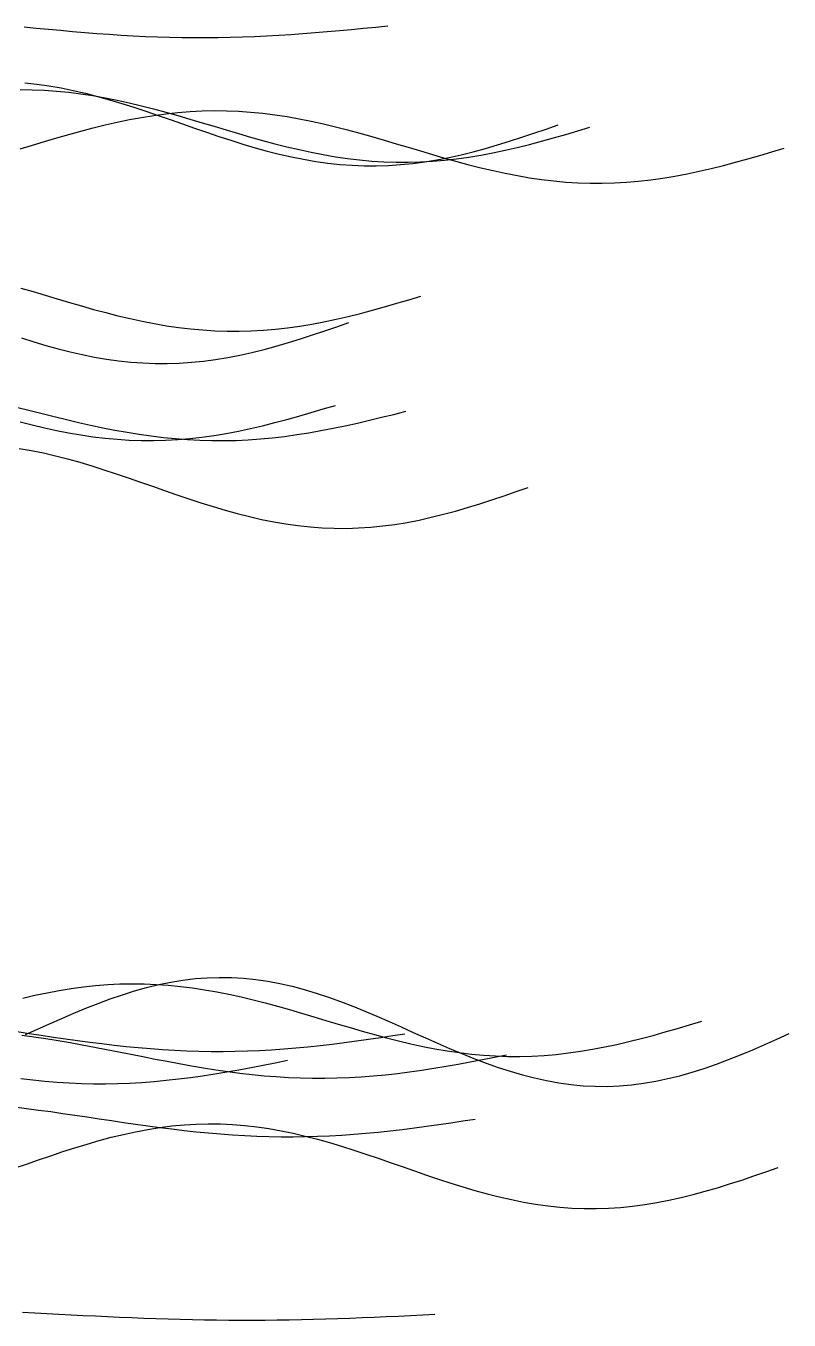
# Model space of a CAD drawing. Header units: metres. Extents: x -249 to 352, y -252 to 258.
# Drawn here: x 223.9 to 349.8, y -242.8 to -29.2 of the extents above; entities that cross this region are included whole.
import ezdxf

# ---------------------------------------------------------------- set-up
doc = ezdxf.new("R2010")
doc.units = ezdxf.units.M

msp = doc.modelspace()

# ---------------------------------------------------------------- linework, layer by layer
for p, q in [((223.64, -29.3, -433.01), (225.64, -29.5, -433.01)), ((225.64, -29.5, -433.01), (227.64, -29.69, -433.01)), ((227.64, -29.69, -433.01), (229.64, -29.88, -433.01)), ((229.64, -29.88, -433.01), (231.64, -30.06, -433.01)), ((275.64, -29.92, -433.01), (277.64, -29.74, -433.01)), ((277.64, -29.74, -433.01), (279.64, -29.55, -433.01)), ((279.64, -29.55, -433.01), (281.64, -29.35, -433.01)), ((281.64, -29.35, -433.01), (283.64, -29.15, -433.01)), ((231.64, -30.06, -433.01), (233.64, -30.23, -433.01)), ((233.64, -30.23, -433.01), (235.64, -30.39, -433.01)), ((235.64, -30.39, -433.01), (237.64, -30.53, -433.01)), ((237.64, -30.53, -433.01), (239.64, -30.66, -433.01)), ((239.64, -30.66, -433.01), (241.64, -30.78, -433.01)), ((241.64, -30.78, -433.01), (243.64, -30.88, -433.01)), ((243.64, -30.88, -433.01), (245.64, -30.96, -433.01)), ((245.64, -30.96, -433.01), (247.64, -31.02, -433.01)), ((247.64, -31.02, -433.01), (249.64, -31.06, -433.01)), ((249.64, -31.06, -433.01), (251.64, -31.08, -433.01)), ((251.64, -31.08, -433.01), (253.64, -31.08, -433.01)), ((253.64, -31.08, -433.01), (255.64, -31.07, -433.01)), ((255.64, -31.07, -433.01), (257.64, -31.03, -433.01)), ((257.64, -31.03, -433.01), (259.64, -30.97, -433.01)), ((259.64, -30.97, -433.01), (261.64, -30.9, -433.01)), ((261.64, -30.9, -433.01), (263.64, -30.8, -433.01)), ((263.64, -30.8, -433.01), (265.64, -30.69, -433.01)), ((265.64, -30.69, -433.01), (267.64, -30.56, -433.01)), ((267.64, -30.56, -433.01), (269.64, -30.42, -433.01)), ((269.64, -30.42, -433.01), (271.64, -30.27, -433.01)), ((271.64, -30.27, -433.01), (273.64, -30.1, -433.01)), ((273.64, -30.1, -433.01), (275.64, -29.92, -433.01)), ((222.99, -39.68, -433.01), (224.99, -39.7, -433.01)), ((223.74, -38.53, -433.01), (225.74, -38.76, -433.01)), ((224.99, -39.7, -433.01), (226.99, -39.77, -433.01)), ((225.74, -38.76, -433.01), (227.74, -39.05, -433.01)), ((226.99, -39.77, -433.01), (228.99, -39.91, -433.01)), ((227.74, -39.05, -433.01), (229.74, -39.4, -433.01)), ((228.99, -39.91, -433.01), (230.99, -40.1, -433.01)), ((229.74, -39.4, -433.01), (231.74, -39.81, -433.01)), ((230.99, -40.1, -433.01), (232.99, -40.35, -433.01)), ((231.74, -39.81, -433.01), (233.74, -40.28, -433.01)), ((232.99, -40.35, -433.01), (234.99, -40.66, -433.01)), ((233.74, -40.28, -433.01), (235.74, -40.8, -433.01)), ((234.99, -40.66, -433.01), (236.99, -41.01, -433.01)), ((235.74, -40.8, -433.01), (237.74, -41.36, -433.01)), ((236.99, -41.01, -433.01), (238.99, -41.41, -433.01)), ((237.74, -41.36, -433.01), (239.74, -41.96, -433.01)), ((238.99, -41.41, -433.01), (240.99, -41.85, -433.01)), ((239.74, -41.96, -433.01), (241.74, -42.59, -433.01)), ((240.99, -41.85, -433.01), (242.99, -42.33, -433.01)), ((241.74, -42.59, -433.01), (243.74, -43.25, -433.01)), ((242.99, -42.33, -433.01), (244.99, -42.85, -433.01)), ((239.01, -45.05, -433.01), (241.01, -44.63, -433.01)), ((241.01, -44.63, -433.01), (243.01, -44.26, -433.01)), ((243.01, -44.26, -433.01), (245.01, -43.94, -433.01)), ((243.74, -43.25, -433.01), (245.74, -43.93, -433.01)), ((244.99, -42.85, -433.01), (246.99, -43.39, -433.01)), ((245.01, -43.94, -433.01), (247.01, -43.66, -433.01)), ((245.74, -43.93, -433.01), (247.74, -44.62, -433.01)), ((246.99, -43.39, -433.01), (248.99, -43.96, -433.01)), ((247.01, -43.66, -433.01), (249.01, -43.45, -433.01)), ((247.74, -44.62, -433.01), (249.74, -45.32, -433.01)), ((248.99, -43.96, -433.01), (250.99, -44.54, -433.01)), ((249.01, -43.45, -433.01), (251.01, -43.29, -433.01)), ((250.99, -44.54, -433.01), (252.99, -45.13, -433.01)), ((251.01, -43.29, -433.01), (253.01, -43.19, -433.01)), ((253.01, -43.19, -433.01), (255.01, -43.14, -433.01)), ((255.01, -43.14, -433.01), (257.01, -43.16, -433.01)), ((257.01, -43.16, -433.01), (259.01, -43.24, -433.01)), ((259.01, -43.24, -433.01), (261.01, -43.38, -433.01)), ((261.01, -43.38, -433.01), (263.01, -43.57, -433.01)), ((263.01, -43.57, -433.01), (265.01, -43.82, -433.01)), ((265.01, -43.82, -433.01), (267.01, -44.12, -433.01)), ((267.01, -44.12, -433.01), (269.01, -44.48, -433.01)), ((269.01, -44.48, -433.01), (271.01, -44.88, -433.01)), ((231.01, -47.08, -433.01), (233.01, -46.53, -433.01)), ((233.01, -46.53, -433.01), (235.01, -46, -433.01)), ((235.01, -46, -433.01), (237.01, -45.51, -433.01)), ((237.01, -45.51, -433.01), (239.01, -45.05, -433.01)), ((249.74, -45.32, -433.01), (251.74, -46.02, -433.01)), ((251.74, -46.02, -433.01), (253.74, -46.71, -433.01)), ((252.99, -45.13, -433.01), (254.99, -45.73, -433.01)), ((253.74, -46.71, -433.01), (255.74, -47.39, -433.01)), ((254.99, -45.73, -433.01), (256.99, -46.33, -433.01)), ((256.99, -46.33, -433.01), (258.99, -46.92, -433.01)), ((258.99, -46.92, -433.01), (260.99, -47.5, -433.01)), ((271.01, -44.88, -433.01), (273.01, -45.32, -433.01)), ((273.01, -45.32, -433.01), (275.01, -45.8, -433.01)), ((275.01, -45.8, -433.01), (277.01, -46.31, -433.01)), ((277.01, -46.31, -433.01), (279.01, -46.86, -433.01)), ((279.01, -46.86, -433.01), (281.01, -47.42, -433.01)), ((305.74, -47.54, -433.01), (307.74, -46.87, -433.01)), ((307.74, -46.87, -433.01), (309.74, -46.18, -433.01)), ((309.74, -46.18, -433.01), (311.74, -45.49, -433.01)), ((312.99, -47.06, -433.01), (314.99, -46.47, -433.01)), ((314.99, -46.47, -433.01), (316.99, -45.87, -433.01)), ((223.01, -49.44, -433.01), (225.01, -48.84, -433.01)), ((225.01, -48.84, -433.01), (227.01, -48.24, -433.01)), ((227.01, -48.24, -433.01), (229.01, -47.66, -433.01)), ((229.01, -47.66, -433.01), (231.01, -47.08, -433.01)), ((255.74, -47.39, -433.01), (257.74, -48.04, -433.01)), ((257.74, -48.04, -433.01), (259.74, -48.67, -433.01)), ((259.74, -48.67, -433.01), (261.74, -49.26, -433.01)), ((260.99, -47.5, -433.01), (262.99, -48.06, -433.01)), ((262.99, -48.06, -433.01), (264.99, -48.6, -433.01)), ((264.99, -48.6, -433.01), (266.99, -49.11, -433.01)), ((266.99, -49.11, -433.01), (268.99, -49.58, -433.01)), ((281.01, -47.42, -433.01), (283.01, -48, -433.01)), ((283.01, -48, -433.01), (285.01, -48.6, -433.01)), ((285.01, -48.6, -433.01), (287.01, -49.2, -433.01)), ((299.74, -49.4, -433.01), (301.74, -48.81, -433.01)), ((301.74, -48.81, -433.01), (303.74, -48.19, -433.01)), ((303.74, -48.19, -433.01), (305.74, -47.54, -433.01)), ((304.99, -49.22, -433.01), (306.99, -48.72, -433.01)), ((306.99, -48.72, -433.01), (308.99, -48.19, -433.01)), ((308.99, -48.19, -433.01), (310.99, -47.64, -433.01)), ((310.99, -47.64, -433.01), (312.99, -47.06, -433.01)), ((261.74, -49.26, -433.01), (263.74, -49.81, -433.01)), ((263.74, -49.81, -433.01), (265.74, -50.32, -433.01)), ((265.74, -50.32, -433.01), (267.74, -50.78, -433.01)), ((267.74, -50.78, -433.01), (269.74, -51.18, -433.01)), ((268.99, -49.58, -433.01), (270.99, -50.02, -433.01)), ((269.74, -51.18, -433.01), (271.74, -51.52, -433.01)), ((270.99, -50.02, -433.01), (272.99, -50.41, -433.01)), ((272.99, -50.41, -433.01), (274.99, -50.75, -433.01)), ((274.99, -50.75, -433.01), (276.99, -51.05, -433.01)), ((276.99, -51.05, -433.01), (278.99, -51.29, -433.01)), ((287.01, -49.2, -433.01), (289.01, -49.79, -433.01)), ((289.01, -49.79, -433.01), (291.01, -50.39, -433.01)), ((289.74, -51.6, -433.01), (291.74, -51.27, -433.01)), ((291.01, -50.39, -433.01), (293.01, -50.97, -433.01)), ((291.74, -51.27, -433.01), (293.74, -50.88, -433.01)), ((292.99, -51.34, -433.01), (294.99, -51.11, -433.01)), ((293.01, -50.97, -433.01), (295.01, -51.53, -433.01)), ((293.74, -50.88, -433.01), (295.74, -50.44, -433.01)), ((294.99, -51.11, -433.01), (296.99, -50.83, -433.01)), ((295.74, -50.44, -433.01), (297.74, -49.94, -433.01)), ((296.99, -50.83, -433.01), (298.99, -50.5, -433.01)), ((297.74, -49.94, -433.01), (299.74, -49.4, -433.01)), ((298.99, -50.5, -433.01), (300.99, -50.12, -433.01)), ((300.99, -50.12, -433.01), (302.99, -49.69, -433.01)), ((302.99, -49.69, -433.01), (304.99, -49.22, -433.01)), ((341.01, -51.66, -433.01), (343.01, -51.1, -433.01)), ((343.01, -51.1, -433.01), (345.01, -50.53, -433.01)), ((345.01, -50.53, -433.01), (347.01, -49.94, -433.01)), ((347.01, -49.94, -433.01), (349.01, -49.34, -433.01)), ((271.74, -51.52, -433.01), (273.74, -51.8, -433.01)), ((273.74, -51.8, -433.01), (275.74, -52.02, -433.01)), ((275.74, -52.02, -433.01), (277.74, -52.17, -433.01)), ((277.74, -52.17, -433.01), (279.74, -52.24, -433.01)), ((278.99, -51.29, -433.01), (280.99, -51.47, -433.01)), ((279.74, -52.24, -433.01), (281.74, -52.25, -433.01)), ((280.99, -51.47, -433.01), (282.99, -51.6, -433.01)), ((281.74, -52.25, -433.01), (283.74, -52.19, -433.01)), ((282.99, -51.6, -433.01), (284.99, -51.67, -433.01)), ((283.74, -52.19, -433.01), (285.74, -52.06, -433.01)), ((284.99, -51.67, -433.01), (286.99, -51.67, -433.01)), ((285.74, -52.06, -433.01), (287.74, -51.86, -433.01)), ((286.99, -51.67, -433.01), (288.99, -51.62, -433.01)), ((287.74, -51.86, -433.01), (289.74, -51.6, -433.01)), ((288.99, -51.62, -433.01), (290.99, -51.51, -433.01)), ((290.99, -51.51, -433.01), (292.99, -51.34, -433.01)), ((295.01, -51.53, -433.01), (297.01, -52.07, -433.01)), ((297.01, -52.07, -433.01), (299.01, -52.57, -433.01)), ((299.01, -52.57, -433.01), (301.01, -53.05, -433.01)), ((301.01, -53.05, -433.01), (303.01, -53.48, -433.01)), ((333.01, -53.58, -433.01), (335.01, -53.16, -433.01)), ((335.01, -53.16, -433.01), (337.01, -52.69, -433.01)), ((337.01, -52.69, -433.01), (339.01, -52.19, -433.01)), ((339.01, -52.19, -433.01), (341.01, -51.66, -433.01)), ((303.01, -53.48, -433.01), (305.01, -53.88, -433.01)), ((305.01, -53.88, -433.01), (307.01, -54.22, -433.01)), ((307.01, -54.22, -433.01), (309.01, -54.51, -433.01)), ((309.01, -54.51, -433.01), (311.01, -54.75, -433.01)), ((311.01, -54.75, -433.01), (313.01, -54.94, -433.01)), ((313.01, -54.94, -433.01), (315.01, -55.06, -433.01)), ((315.01, -55.06, -433.01), (317.01, -55.13, -433.01)), ((317.01, -55.13, -433.01), (319.01, -55.14, -433.01)), ((319.01, -55.14, -433.01), (321.01, -55.09, -433.01)), ((321.01, -55.09, -433.01), (323.01, -54.97, -433.01)), ((323.01, -54.97, -433.01), (325.01, -54.8, -433.01)), ((325.01, -54.8, -433.01), (327.01, -54.58, -433.01)), ((327.01, -54.58, -433.01), (329.01, -54.29, -433.01)), ((329.01, -54.29, -433.01), (331.01, -53.96, -433.01)), ((331.01, -53.96, -433.01), (333.01, -53.58, -433.01)), ((223.11, -72.43, -433.01), (225.11, -73.02, -433.01)), ((225.11, -73.02, -433.01), (227.11, -73.62, -433.01)), ((227.11, -73.62, -433.01), (229.11, -74.22, -433.01)), ((229.11, -74.22, -433.01), (231.11, -74.81, -433.01)), ((285.11, -74.95, -433.01), (287.11, -74.36, -433.01)), ((287.11, -74.36, -433.01), (289.11, -73.76, -433.01)), ((231.11, -74.81, -433.01), (233.11, -75.39, -433.01)), ((233.11, -75.39, -433.01), (235.11, -75.95, -433.01)), ((235.11, -75.95, -433.01), (237.11, -76.49, -433.01)), ((237.11, -76.49, -433.01), (239.11, -77, -433.01)), ((277.11, -77.12, -433.01), (279.11, -76.62, -433.01)), ((279.11, -76.62, -433.01), (281.11, -76.08, -433.01)), ((281.11, -76.08, -433.01), (283.11, -75.53, -433.01)), ((283.11, -75.53, -433.01), (285.11, -74.95, -433.01)), ((239.11, -77, -433.01), (241.11, -77.47, -433.01)), ((241.11, -77.47, -433.01), (243.11, -77.91, -433.01)), ((243.11, -77.91, -433.01), (245.11, -78.3, -433.01)), ((245.11, -78.3, -433.01), (247.11, -78.65, -433.01)), ((247.11, -78.65, -433.01), (249.11, -78.94, -433.01)), ((249.11, -78.94, -433.01), (251.11, -79.18, -433.01)), ((265.11, -79.23, -433.01), (267.11, -79, -433.01)), ((267.11, -79, -433.01), (269.11, -78.72, -433.01)), ((269.11, -78.72, -433.01), (271.11, -78.39, -433.01)), ((271.11, -78.39, -433.01), (273.11, -78.01, -433.01)), ((273.11, -78.01, -433.01), (275.11, -77.58, -433.01)), ((273.23, -79.51, -433.01), (275.23, -78.82, -433.01)), ((275.11, -77.58, -433.01), (277.11, -77.12, -433.01)), ((275.23, -78.82, -433.01), (277.23, -78.12, -433.01)), ((223.23, -80.68, -433.01), (225.23, -81.3, -433.01)), ((251.11, -79.18, -433.01), (253.11, -79.36, -433.01)), ((253.11, -79.36, -433.01), (255.11, -79.49, -433.01)), ((255.11, -79.49, -433.01), (257.11, -79.56, -433.01)), ((257.11, -79.56, -433.01), (259.11, -79.56, -433.01)), ((259.11, -79.56, -433.01), (261.11, -79.51, -433.01)), ((261.11, -79.51, -433.01), (263.11, -79.4, -433.01)), ((263.11, -79.4, -433.01), (265.11, -79.23, -433.01)), ((267.23, -81.45, -433.01), (269.23, -80.83, -433.01)), ((269.23, -80.83, -433.01), (271.23, -80.18, -433.01)), ((271.23, -80.18, -433.01), (273.23, -79.51, -433.01)), ((225.23, -81.3, -433.01), (227.23, -81.9, -433.01)), ((227.23, -81.9, -433.01), (229.23, -82.45, -433.01)), ((229.23, -82.45, -433.01), (231.23, -82.96, -433.01)), ((231.23, -82.96, -433.01), (233.23, -83.41, -433.01)), ((259.23, -83.52, -433.01), (261.23, -83.07, -433.01)), ((261.23, -83.07, -433.01), (263.23, -82.58, -433.01)), ((263.23, -82.58, -433.01), (265.23, -82.03, -433.01)), ((265.23, -82.03, -433.01), (267.23, -81.45, -433.01)), ((233.23, -83.41, -433.01), (235.23, -83.82, -433.01)), ((235.23, -83.82, -433.01), (237.23, -84.16, -433.01)), ((237.23, -84.16, -433.01), (239.23, -84.44, -433.01)), ((239.23, -84.44, -433.01), (241.23, -84.65, -433.01)), ((241.23, -84.65, -433.01), (243.23, -84.8, -433.01)), ((243.23, -84.8, -433.01), (245.23, -84.88, -433.01)), ((245.23, -84.88, -433.01), (247.23, -84.89, -433.01)), ((247.23, -84.89, -433.01), (249.23, -84.83, -433.01)), ((249.23, -84.83, -433.01), (251.23, -84.7, -433.01)), ((251.23, -84.7, -433.01), (253.23, -84.5, -433.01)), ((253.23, -84.5, -433.01), (255.23, -84.23, -433.01)), ((255.23, -84.23, -433.01), (257.23, -83.9, -433.01)), ((257.23, -83.9, -433.01), (259.23, -83.52, -433.01)), ((272.98, -92.4, -433.01), (274.98, -91.81, -433.01)), ((222.61, -92.17, -433.01), (224.61, -92.67, -433.01)), ((224.61, -92.67, -433.01), (226.61, -93.17, -433.01)), ((226.61, -93.17, -433.01), (228.61, -93.66, -433.01)), ((228.61, -93.66, -433.01), (230.61, -94.15, -433.01)), ((266.98, -94.13, -433.01), (268.98, -93.57, -433.01)), ((268.98, -93.57, -433.01), (270.98, -92.99, -433.01)), ((270.98, -92.99, -433.01), (272.98, -92.4, -433.01)), ((280.61, -94.26, -433.01), (282.61, -93.78, -433.01)), ((282.61, -93.78, -433.01), (284.61, -93.29, -433.01)), ((284.61, -93.29, -433.01), (286.61, -92.79, -433.01)), ((222.98, -94.53, -433.01), (224.98, -95.04, -433.01)), ((224.98, -95.04, -433.01), (226.98, -95.52, -433.01)), ((226.98, -95.52, -433.01), (228.98, -95.95, -433.01)), ((228.98, -95.95, -433.01), (230.98, -96.34, -433.01)), ((230.61, -94.15, -433.01), (232.61, -94.61, -433.01)), ((232.61, -94.61, -433.01), (234.61, -95.06, -433.01)), ((234.61, -95.06, -433.01), (236.61, -95.49, -433.01)), ((236.61, -95.49, -433.01), (238.61, -95.88, -433.01)), ((238.61, -95.88, -433.01), (240.61, -96.24, -433.01)), ((256.98, -96.43, -433.01), (258.98, -96.05, -433.01)), ((258.98, -96.05, -433.01), (260.98, -95.62, -433.01)), ((260.98, -95.62, -433.01), (262.98, -95.16, -433.01)), ((262.98, -95.16, -433.01), (264.98, -94.66, -433.01)), ((264.98, -94.66, -433.01), (266.98, -94.13, -433.01)), ((270.61, -96.33, -433.01), (272.61, -95.97, -433.01)), ((272.61, -95.97, -433.01), (274.61, -95.58, -433.01)), ((274.61, -95.58, -433.01), (276.61, -95.17, -433.01)), ((276.61, -95.17, -433.01), (278.61, -94.72, -433.01)), ((278.61, -94.72, -433.01), (280.61, -94.26, -433.01)), ((230.98, -96.34, -433.01), (232.98, -96.69, -433.01)), ((232.98, -96.69, -433.01), (234.98, -96.98, -433.01)), ((234.98, -96.98, -433.01), (236.98, -97.22, -433.01)), ((236.98, -97.22, -433.01), (238.98, -97.41, -433.01)), ((238.98, -97.41, -433.01), (240.98, -97.53, -433.01)), ((240.61, -96.24, -433.01), (242.61, -96.57, -433.01)), ((240.98, -97.53, -433.01), (242.98, -97.6, -433.01)), ((242.61, -96.57, -433.01), (244.61, -96.86, -433.01)), ((242.98, -97.6, -433.01), (244.98, -97.61, -433.01)), ((244.61, -96.86, -433.01), (246.61, -97.1, -433.01)), ((244.98, -97.61, -433.01), (246.98, -97.55, -433.01)), ((246.61, -97.1, -433.01), (248.61, -97.3, -433.01)), ((246.98, -97.55, -433.01), (248.98, -97.44, -433.01)), ((248.61, -97.3, -433.01), (250.61, -97.46, -433.01)), ((248.98, -97.44, -433.01), (250.98, -97.27, -433.01)), ((250.61, -97.46, -433.01), (252.61, -97.56, -433.01)), ((250.98, -97.27, -433.01), (252.98, -97.04, -433.01)), ((252.61, -97.56, -433.01), (254.61, -97.62, -433.01)), ((252.98, -97.04, -433.01), (254.98, -96.76, -433.01)), ((254.61, -97.62, -433.01), (256.61, -97.62, -433.01)), ((254.98, -96.76, -433.01), (256.98, -96.43, -433.01)), ((256.61, -97.62, -433.01), (258.61, -97.58, -433.01)), ((258.61, -97.58, -433.01), (260.61, -97.49, -433.01)), ((260.61, -97.49, -433.01), (262.61, -97.34, -433.01)), ((262.61, -97.34, -433.01), (264.61, -97.15, -433.01)), ((264.61, -97.15, -433.01), (266.61, -96.92, -433.01)), ((266.61, -96.92, -433.01), (268.61, -96.64, -433.01)), ((268.61, -96.64, -433.01), (270.61, -96.33, -433.01)), ((222.81, -98.9, -433.01), (224.81, -99.26, -433.01)), ((224.81, -99.26, -433.01), (226.81, -99.67, -433.01)), ((226.81, -99.67, -433.01), (228.81, -100.13, -433.01)), ((228.81, -100.13, -433.01), (230.81, -100.65, -433.01)), ((230.81, -100.65, -433.01), (232.81, -101.21, -433.01)), ((232.81, -101.21, -433.01), (234.81, -101.81, -433.01)), ((234.81, -101.81, -433.01), (236.81, -102.44, -433.01)), ((236.81, -102.44, -433.01), (238.81, -103.1, -433.01)), ((238.81, -103.1, -433.01), (240.81, -103.78, -433.01)), ((240.81, -103.78, -433.01), (242.81, -104.48, -433.01)), ((242.81, -104.48, -433.01), (244.81, -105.17, -433.01)), ((244.81, -105.17, -433.01), (246.81, -105.87, -433.01)), ((246.81, -105.87, -433.01), (248.81, -106.56, -433.01)), ((248.81, -106.56, -433.01), (250.81, -107.24, -433.01)), ((300.81, -107.4, -433.01), (302.81, -106.73, -433.01)), ((302.81, -106.73, -433.01), (304.81, -106.04, -433.01)), ((304.81, -106.04, -433.01), (306.81, -105.34, -433.01)), ((250.81, -107.24, -433.01), (252.81, -107.9, -433.01)), ((252.81, -107.9, -433.01), (254.81, -108.52, -433.01)), ((254.81, -108.52, -433.01), (256.81, -109.12, -433.01)), ((294.81, -109.25, -433.01), (296.81, -108.67, -433.01)), ((296.81, -108.67, -433.01), (298.81, -108.05, -433.01)), ((298.81, -108.05, -433.01), (300.81, -107.4, -433.01)), ((256.81, -109.12, -433.01), (258.81, -109.67, -433.01)), ((258.81, -109.67, -433.01), (260.81, -110.18, -433.01)), ((260.81, -110.18, -433.01), (262.81, -110.63, -433.01)), ((262.81, -110.63, -433.01), (264.81, -111.04, -433.01)), ((264.81, -111.04, -433.01), (266.81, -111.38, -433.01)), ((286.81, -111.12, -433.01), (288.81, -110.74, -433.01)), ((288.81, -110.74, -433.01), (290.81, -110.29, -433.01)), ((290.81, -110.29, -433.01), (292.81, -109.79, -433.01)), ((292.81, -109.79, -433.01), (294.81, -109.25, -433.01)), ((266.81, -111.38, -433.01), (268.81, -111.66, -433.01)), ((268.81, -111.66, -433.01), (270.81, -111.87, -433.01)), ((270.81, -111.87, -433.01), (272.81, -112.02, -433.01)), ((272.81, -112.02, -433.01), (274.81, -112.1, -433.01)), ((274.81, -112.1, -433.01), (276.81, -112.11, -433.01)), ((276.81, -112.11, -433.01), (278.81, -112.05, -433.01)), ((278.81, -112.05, -433.01), (280.81, -111.92, -433.01)), ((280.81, -111.92, -433.01), (282.81, -111.72, -433.01)), ((282.81, -111.72, -433.01), (284.81, -111.45, -433.01)), ((284.81, -111.45, -433.01), (286.81, -111.12, -433.01)), ((231.42, -188.09, -433.01), (233.42, -187.82, -433.01)), ((233.42, -187.82, -433.01), (235.42, -187.61, -433.01)), ((235.42, -187.61, -433.01), (237.42, -187.44, -433.01)), ((237.42, -187.44, -433.01), (239.42, -187.34, -433.01)), ((239.42, -187.34, -433.01), (241.42, -187.3, -433.01)), ((241.42, -187.3, -433.01), (243.42, -187.32, -433.01)), ((241.84, -188.48, -433.01), (243.84, -187.92, -433.01)), ((243.42, -187.32, -433.01), (245.42, -187.4, -433.01)), ((243.84, -187.92, -433.01), (245.84, -187.44, -433.01)), ((245.42, -187.4, -433.01), (247.42, -187.53, -433.01)), ((245.84, -187.44, -433.01), (247.84, -187.03, -433.01)), ((247.42, -187.53, -433.01), (249.42, -187.73, -433.01)), ((247.84, -187.03, -433.01), (249.84, -186.7, -433.01)), ((249.42, -187.73, -433.01), (251.42, -187.98, -433.01)), ((249.84, -186.7, -433.01), (251.84, -186.46, -433.01)), ((251.42, -187.98, -433.01), (253.42, -188.28, -433.01)), ((251.84, -186.46, -433.01), (253.84, -186.31, -433.01)), ((253.84, -186.31, -433.01), (255.84, -186.25, -433.01)), ((255.84, -186.25, -433.01), (257.84, -186.27, -433.01)), ((257.84, -186.27, -433.01), (259.84, -186.39, -433.01)), ((259.84, -186.39, -433.01), (261.84, -186.6, -433.01)), ((261.84, -186.6, -433.01), (263.84, -186.89, -433.01)), ((263.84, -186.89, -433.01), (265.84, -187.26, -433.01)), ((265.84, -187.26, -433.01), (267.84, -187.72, -433.01)), ((267.84, -187.72, -433.01), (269.84, -188.25, -433.01)), ((223.42, -189.67, -433.01), (225.42, -189.21, -433.01)), ((225.42, -189.21, -433.01), (227.42, -188.79, -433.01)), ((227.42, -188.79, -433.01), (229.42, -188.42, -433.01)), ((229.42, -188.42, -433.01), (231.42, -188.09, -433.01)), ((235.84, -190.54, -433.01), (237.84, -189.8, -433.01)), ((237.84, -189.8, -433.01), (239.84, -189.11, -433.01)), ((239.84, -189.11, -433.01), (241.84, -188.48, -433.01)), ((253.42, -188.28, -433.01), (255.42, -188.63, -433.01)), ((255.42, -188.63, -433.01), (257.42, -189.03, -433.01)), ((257.42, -189.03, -433.01), (259.42, -189.48, -433.01)), ((259.42, -189.48, -433.01), (261.42, -189.96, -433.01)), ((261.42, -189.96, -433.01), (263.42, -190.47, -433.01)), ((269.84, -188.25, -433.01), (271.84, -188.85, -433.01)), ((271.84, -188.85, -433.01), (273.84, -189.51, -433.01)), ((273.84, -189.51, -433.01), (275.84, -190.23, -433.01)), ((229.84, -193.02, -433.01), (231.84, -192.16, -433.01)), ((231.84, -192.16, -433.01), (233.84, -191.33, -433.01)), ((233.84, -191.33, -433.01), (235.84, -190.54, -433.01)), ((263.42, -190.47, -433.01), (265.42, -191.01, -433.01)), ((265.42, -191.01, -433.01), (267.42, -191.58, -433.01)), ((267.42, -191.58, -433.01), (269.42, -192.16, -433.01)), ((269.42, -192.16, -433.01), (271.42, -192.75, -433.01)), ((275.84, -190.23, -433.01), (277.84, -191, -433.01)), ((277.84, -191, -433.01), (279.84, -191.82, -433.01)), ((279.84, -191.82, -433.01), (281.84, -192.66, -433.01)), ((225.84, -194.79, -433.01), (227.84, -193.9, -433.01)), ((227.84, -193.9, -433.01), (229.84, -193.02, -433.01)), ((271.42, -192.75, -433.01), (273.42, -193.35, -433.01)), ((273.42, -193.35, -433.01), (275.42, -193.95, -433.01)), ((275.42, -193.95, -433.01), (277.42, -194.54, -433.01)), ((281.84, -192.66, -433.01), (283.84, -193.54, -433.01)), ((283.84, -193.54, -433.01), (285.84, -194.43, -433.01)), ((285.84, -194.43, -433.01), (287.84, -195.33, -433.01)), ((331.42, -194.68, -433.01), (333.42, -194.09, -433.01)), ((333.42, -194.09, -433.01), (335.42, -193.5, -433.01)), ((222.47, -195.2, -433.01), (224.47, -195.5, -433.01)), ((223.24, -195.78, -433.01), (225.24, -196.05, -433.01)), ((223.84, -195.69, -433.01), (225.84, -194.79, -433.01)), ((224.47, -195.5, -433.01), (226.47, -195.8, -433.01)), ((225.24, -196.05, -433.01), (227.24, -196.35, -433.01)), ((226.47, -195.8, -433.01), (228.47, -196.1, -433.01)), ((227.24, -196.35, -433.01), (229.24, -196.67, -433.01)), ((228.47, -196.1, -433.01), (230.47, -196.39, -433.01)), ((230.47, -196.39, -433.01), (232.47, -196.67, -433.01)), ((277.42, -194.54, -433.01), (279.42, -195.12, -433.01)), ((278.47, -196.73, -433.01), (280.47, -196.45, -433.01)), ((279.42, -195.12, -433.01), (281.42, -195.69, -433.01)), ((280.47, -196.45, -433.01), (282.47, -196.17, -433.01)), ((281.42, -195.69, -433.01), (283.42, -196.22, -433.01)), ((282.47, -196.17, -433.01), (284.47, -195.87, -433.01)), ((283.42, -196.22, -433.01), (285.42, -196.73, -433.01)), ((284.47, -195.87, -433.01), (286.47, -195.57, -433.01)), ((287.84, -195.33, -433.01), (289.84, -196.22, -433.01)), ((289.84, -196.22, -433.01), (291.84, -197.11, -433.01)), ((323.42, -196.85, -433.01), (325.42, -196.35, -433.01)), ((325.42, -196.35, -433.01), (327.42, -195.82, -433.01)), ((327.42, -195.82, -433.01), (329.42, -195.26, -433.01)), ((329.42, -195.26, -433.01), (331.42, -194.68, -433.01)), ((345.84, -197.32, -433.01), (347.84, -196.44, -433.01)), ((347.84, -196.44, -433.01), (349.84, -195.54, -433.01)), ((229.24, -196.67, -433.01), (231.24, -197.01, -433.01)), ((231.24, -197.01, -433.01), (233.24, -197.37, -433.01)), ((232.47, -196.67, -433.01), (234.47, -196.94, -433.01)), ((233.24, -197.37, -433.01), (235.24, -197.75, -433.01)), ((234.47, -196.94, -433.01), (236.47, -197.19, -433.01)), ((235.24, -197.75, -433.01), (237.24, -198.14, -433.01)), ((236.47, -197.19, -433.01), (238.47, -197.43, -433.01)), ((237.24, -198.14, -433.01), (239.24, -198.53, -433.01)), ((238.47, -197.43, -433.01), (240.47, -197.65, -433.01)), ((239.24, -198.53, -433.01), (241.24, -198.93, -433.01)), ((240.47, -197.65, -433.01), (242.47, -197.84, -433.01)), ((242.47, -197.84, -433.01), (244.47, -198.01, -433.01)), ((244.47, -198.01, -433.01), (246.47, -198.16, -433.01)), ((246.47, -198.16, -433.01), (248.47, -198.28, -433.01)), ((248.47, -198.28, -433.01), (250.47, -198.37, -433.01)), ((250.47, -198.37, -433.01), (252.47, -198.44, -433.01)), ((252.47, -198.44, -433.01), (254.47, -198.47, -433.01)), ((254.47, -198.47, -433.01), (256.47, -198.47, -433.01)), ((256.47, -198.47, -433.01), (258.47, -198.45, -433.01)), ((258.47, -198.45, -433.01), (260.47, -198.39, -433.01)), ((260.47, -198.39, -433.01), (262.47, -198.31, -433.01)), ((262.47, -198.31, -433.01), (264.47, -198.19, -433.01)), ((264.47, -198.19, -433.01), (266.47, -198.05, -433.01)), ((266.47, -198.05, -433.01), (268.47, -197.88, -433.01)), ((268.47, -197.88, -433.01), (270.47, -197.69, -433.01)), ((270.47, -197.69, -433.01), (272.47, -197.48, -433.01)), ((272.47, -197.48, -433.01), (274.47, -197.25, -433.01)), ((274.47, -197.25, -433.01), (276.47, -197, -433.01)), ((276.47, -197, -433.01), (278.47, -196.73, -433.01)), ((285.42, -196.73, -433.01), (287.42, -197.21, -433.01)), ((287.42, -197.21, -433.01), (289.42, -197.64, -433.01)), ((289.42, -197.64, -433.01), (291.42, -198.03, -433.01)), ((291.42, -198.03, -433.01), (293.42, -198.38, -433.01)), ((291.84, -197.11, -433.01), (293.84, -197.98, -433.01)), ((293.42, -198.38, -433.01), (295.42, -198.67, -433.01)), ((293.84, -197.98, -433.01), (295.84, -198.82, -433.01)), ((295.42, -198.67, -433.01), (297.42, -198.91, -433.01)), ((313.42, -198.73, -433.01), (315.42, -198.45, -433.01)), ((315.42, -198.45, -433.01), (317.42, -198.12, -433.01)), ((317.42, -198.12, -433.01), (319.42, -197.74, -433.01)), ((319.42, -197.74, -433.01), (321.42, -197.31, -433.01)), ((321.42, -197.31, -433.01), (323.42, -196.85, -433.01)), ((341.84, -199.02, -433.01), (343.84, -198.19, -433.01)), ((343.84, -198.19, -433.01), (345.84, -197.32, -433.01)), ((241.24, -198.93, -433.01), (243.24, -199.33, -433.01)), ((243.24, -199.33, -433.01), (245.24, -199.73, -433.01)), ((245.24, -199.73, -433.01), (247.24, -200.11, -433.01)), ((247.24, -200.11, -433.01), (249.24, -200.49, -433.01)), ((249.24, -200.49, -433.01), (251.24, -200.84, -433.01)), ((251.24, -200.84, -433.01), (253.24, -201.18, -433.01)), ((261.08, -201.12, -433.01), (263.08, -200.73, -433.01)), ((263.08, -200.73, -433.01), (265.08, -200.34, -433.01)), ((265.08, -200.34, -433.01), (267.08, -199.94, -433.01)), ((293.24, -200.93, -433.01), (295.24, -200.57, -433.01)), ((295.24, -200.57, -433.01), (297.24, -200.2, -433.01)), ((295.84, -198.82, -433.01), (297.84, -199.63, -433.01)), ((297.24, -200.2, -433.01), (299.24, -199.82, -433.01)), ((297.42, -198.91, -433.01), (299.42, -199.1, -433.01)), ((297.84, -199.63, -433.01), (299.84, -200.39, -433.01)), ((299.24, -199.82, -433.01), (301.24, -199.42, -433.01)), ((299.42, -199.1, -433.01), (301.42, -199.22, -433.01)), ((299.84, -200.39, -433.01), (301.84, -201.11, -433.01)), ((301.24, -199.42, -433.01), (303.24, -199.03, -433.01)), ((301.42, -199.22, -433.01), (303.42, -199.29, -433.01)), ((303.42, -199.29, -433.01), (305.42, -199.3, -433.01)), ((305.42, -199.3, -433.01), (307.42, -199.24, -433.01)), ((307.42, -199.24, -433.01), (309.42, -199.13, -433.01)), ((309.42, -199.13, -433.01), (311.42, -198.96, -433.01)), ((311.42, -198.96, -433.01), (313.42, -198.73, -433.01)), ((335.84, -201.27, -433.01), (337.84, -200.57, -433.01)), ((337.84, -200.57, -433.01), (339.84, -199.82, -433.01)), ((339.84, -199.82, -433.01), (341.84, -199.02, -433.01)), ((223.08, -202.96, -433.01), (225.08, -203.19, -433.01)), ((249.08, -203.02, -433.01), (251.08, -202.77, -433.01)), ((251.08, -202.77, -433.01), (253.08, -202.48, -433.01)), ((253.08, -202.48, -433.01), (255.08, -202.17, -433.01)), ((253.24, -201.18, -433.01), (255.24, -201.5, -433.01)), ((255.08, -202.17, -433.01), (257.08, -201.84, -433.01)), ((255.24, -201.5, -433.01), (257.24, -201.79, -433.01)), ((257.08, -201.84, -433.01), (259.08, -201.49, -433.01)), ((257.24, -201.79, -433.01), (259.24, -202.05, -433.01)), ((259.08, -201.49, -433.01), (261.08, -201.12, -433.01)), ((259.24, -202.05, -433.01), (261.24, -202.28, -433.01)), ((261.24, -202.28, -433.01), (263.24, -202.48, -433.01)), ((263.24, -202.48, -433.01), (265.24, -202.64, -433.01)), ((265.24, -202.64, -433.01), (267.24, -202.76, -433.01)), ((267.24, -202.76, -433.01), (269.24, -202.84, -433.01)), ((269.24, -202.84, -433.01), (271.24, -202.89, -433.01)), ((271.24, -202.89, -433.01), (273.24, -202.89, -433.01)), ((273.24, -202.89, -433.01), (275.24, -202.86, -433.01)), ((275.24, -202.86, -433.01), (277.24, -202.78, -433.01)), ((277.24, -202.78, -433.01), (279.24, -202.67, -433.01)), ((279.24, -202.67, -433.01), (281.24, -202.52, -433.01)), ((281.24, -202.52, -433.01), (283.24, -202.33, -433.01)), ((283.24, -202.33, -433.01), (285.24, -202.11, -433.01)), ((285.24, -202.11, -433.01), (287.24, -201.85, -433.01)), ((287.24, -201.85, -433.01), (289.24, -201.57, -433.01)), ((289.24, -201.57, -433.01), (291.24, -201.26, -433.01)), ((291.24, -201.26, -433.01), (293.24, -200.93, -433.01)), ((301.84, -201.11, -433.01), (303.84, -201.76, -433.01)), ((303.84, -201.76, -433.01), (305.84, -202.35, -433.01)), ((305.84, -202.35, -433.01), (307.84, -202.86, -433.01)), ((307.84, -202.86, -433.01), (309.84, -203.3, -433.01)), ((327.84, -203.4, -433.01), (329.84, -202.97, -433.01)), ((329.84, -202.97, -433.01), (331.84, -202.48, -433.01)), ((331.84, -202.48, -433.01), (333.84, -201.9, -433.01)), ((333.84, -201.9, -433.01), (335.84, -201.27, -433.01)), ((225.08, -203.19, -433.01), (227.08, -203.39, -433.01)), ((227.08, -203.39, -433.01), (229.08, -203.55, -433.01)), ((229.08, -203.55, -433.01), (231.08, -203.67, -433.01)), ((231.08, -203.67, -433.01), (233.08, -203.76, -433.01)), ((233.08, -203.76, -433.01), (235.08, -203.8, -433.01)), ((235.08, -203.8, -433.01), (237.08, -203.81, -433.01)), ((237.08, -203.81, -433.01), (239.08, -203.77, -433.01)), ((239.08, -203.77, -433.01), (241.08, -203.7, -433.01)), ((241.08, -203.7, -433.01), (243.08, -203.58, -433.01)), ((243.08, -203.58, -433.01), (245.08, -203.43, -433.01)), ((245.08, -203.43, -433.01), (247.08, -203.24, -433.01)), ((247.08, -203.24, -433.01), (249.08, -203.02, -433.01)), ((309.84, -203.3, -433.01), (311.84, -203.66, -433.01)), ((311.84, -203.66, -433.01), (313.84, -203.94, -433.01)), ((313.84, -203.94, -433.01), (315.84, -204.13, -433.01)), ((315.84, -204.13, -433.01), (317.84, -204.23, -433.01)), ((317.84, -204.23, -433.01), (319.84, -204.24, -433.01)), ((319.84, -204.24, -433.01), (321.84, -204.16, -433.01)), ((321.84, -204.16, -433.01), (323.84, -203.99, -433.01)), ((323.84, -203.99, -433.01), (325.84, -203.74, -433.01)), ((325.84, -203.74, -433.01), (327.84, -203.4, -433.01)), ((222.03, -207.65, -433.01), (224.03, -207.89, -433.01)), ((224.03, -207.89, -433.01), (226.03, -208.15, -433.01)), ((226.03, -208.15, -433.01), (228.03, -208.42, -433.01)), ((228.03, -208.42, -433.01), (230.03, -208.7, -433.01)), ((230.03, -208.7, -433.01), (232.03, -209, -433.01)), ((232.03, -209, -433.01), (234.03, -209.29, -433.01)), ((234.03, -209.29, -433.01), (236.03, -209.59, -433.01)), ((236.03, -209.59, -433.01), (238.03, -209.89, -433.01)), ((238.03, -209.89, -433.01), (240.03, -210.19, -433.01)), ((240.03, -210.19, -433.01), (242.03, -210.48, -433.01)), ((242.02, -211.73, -433.01), (244.02, -211.35, -433.01)), ((242.03, -210.48, -433.01), (244.03, -210.76, -433.01)), ((244.02, -211.35, -433.01), (246.02, -211.04, -433.01)), ((244.03, -210.76, -433.01), (246.03, -211.03, -433.01)), ((246.02, -211.04, -433.01), (248.02, -210.78, -433.01)), ((246.03, -211.03, -433.01), (248.03, -211.28, -433.01)), ((248.02, -210.78, -433.01), (250.02, -210.6, -433.01)), ((248.03, -211.28, -433.01), (250.03, -211.52, -433.01)), ((250.02, -210.6, -433.01), (252.02, -210.48, -433.01)), ((250.03, -211.52, -433.01), (252.03, -211.74, -433.01)), ((252.02, -210.48, -433.01), (254.02, -210.43, -433.01)), ((254.02, -210.43, -433.01), (256.02, -210.45, -433.01)), ((256.02, -210.45, -433.01), (258.02, -210.54, -433.01)), ((258.02, -210.54, -433.01), (260.02, -210.7, -433.01)), ((260.02, -210.7, -433.01), (262.02, -210.93, -433.01)), ((262.02, -210.93, -433.01), (264.02, -211.22, -433.01)), ((264.02, -211.22, -433.01), (266.02, -211.57, -433.01)), ((284.03, -211.57, -433.01), (286.03, -211.34, -433.01)), ((286.03, -211.34, -433.01), (288.03, -211.09, -433.01)), ((288.03, -211.09, -433.01), (290.03, -210.82, -433.01)), ((290.03, -210.82, -433.01), (292.03, -210.55, -433.01)), ((292.03, -210.55, -433.01), (294.03, -210.26, -433.01)), ((294.03, -210.26, -433.01), (296.03, -209.96, -433.01)), ((296.03, -209.96, -433.01), (298.03, -209.66, -433.01)), ((234.02, -213.76, -433.01), (236.02, -213.19, -433.01)), ((236.02, -213.19, -433.01), (238.02, -212.65, -433.01)), ((238.02, -212.65, -433.01), (240.02, -212.17, -433.01)), ((240.02, -212.17, -433.01), (242.02, -211.73, -433.01)), ((252.03, -211.74, -433.01), (254.03, -211.93, -433.01)), ((254.03, -211.93, -433.01), (256.03, -212.1, -433.01)), ((256.03, -212.1, -433.01), (258.03, -212.25, -433.01)), ((258.03, -212.25, -433.01), (260.03, -212.37, -433.01)), ((260.03, -212.37, -433.01), (262.03, -212.46, -433.01)), ((262.03, -212.46, -433.01), (264.03, -212.53, -433.01)), ((264.03, -212.53, -433.01), (266.03, -212.56, -433.01)), ((266.02, -211.57, -433.01), (268.02, -211.98, -433.01)), ((266.03, -212.56, -433.01), (268.03, -212.56, -433.01)), ((268.02, -211.98, -433.01), (270.02, -212.45, -433.01)), ((268.03, -212.56, -433.01), (270.03, -212.54, -433.01)), ((270.02, -212.45, -433.01), (272.02, -212.96, -433.01)), ((270.03, -212.54, -433.01), (272.03, -212.48, -433.01)), ((272.02, -212.96, -433.01), (274.02, -213.53, -433.01)), ((272.03, -212.48, -433.01), (274.03, -212.4, -433.01)), ((274.02, -213.53, -433.01), (276.02, -214.13, -433.01)), ((274.03, -212.4, -433.01), (276.03, -212.28, -433.01)), ((276.03, -212.28, -433.01), (278.03, -212.14, -433.01)), ((278.03, -212.14, -433.01), (280.03, -211.98, -433.01)), ((280.03, -211.98, -433.01), (282.03, -211.78, -433.01)), ((282.03, -211.78, -433.01), (284.03, -211.57, -433.01)), ((226.02, -216.38, -433.01), (228.02, -215.69, -433.01)), ((228.02, -215.69, -433.01), (230.02, -215.02, -433.01)), ((230.02, -215.02, -433.01), (232.02, -214.38, -433.01)), ((232.02, -214.38, -433.01), (234.02, -213.76, -433.01)), ((276.02, -214.13, -433.01), (278.02, -214.76, -433.01)), ((278.02, -214.76, -433.01), (280.02, -215.42, -433.01)), ((280.02, -215.42, -433.01), (282.02, -216.1, -433.01)), ((222.02, -217.77, -433.01), (224.02, -217.07, -433.01)), ((224.02, -217.07, -433.01), (226.02, -216.38, -433.01)), ((282.02, -216.1, -433.01), (284.02, -216.79, -433.01)), ((284.02, -216.79, -433.01), (286.02, -217.49, -433.01)), ((286.02, -217.49, -433.01), (288.02, -218.19, -433.01)), ((346.02, -218.35, -433.01), (348.02, -217.66, -433.01)), ((288.02, -218.19, -433.01), (290.02, -218.88, -433.01)), ((290.02, -218.88, -433.01), (292.02, -219.55, -433.01)), ((292.02, -219.55, -433.01), (294.02, -220.21, -433.01)), ((340.02, -220.36, -433.01), (342.02, -219.71, -433.01)), ((342.02, -219.71, -433.01), (344.02, -219.04, -433.01)), ((344.02, -219.04, -433.01), (346.02, -218.35, -433.01)), ((294.02, -220.21, -433.01), (296.02, -220.84, -433.01)), ((296.02, -220.84, -433.01), (298.02, -221.43, -433.01)), ((298.02, -221.43, -433.01), (300.02, -221.98, -433.01)), ((300.02, -221.98, -433.01), (302.02, -222.49, -433.01)), ((332.02, -222.6, -433.01), (334.02, -222.11, -433.01)), ((334.02, -222.11, -433.01), (336.02, -221.57, -433.01)), ((336.02, -221.57, -433.01), (338.02, -220.98, -433.01)), ((338.02, -220.98, -433.01), (340.02, -220.36, -433.01)), ((302.02, -222.49, -433.01), (304.02, -222.95, -433.01)), ((304.02, -222.95, -433.01), (306.02, -223.35, -433.01)), ((306.02, -223.35, -433.01), (308.02, -223.69, -433.01)), ((308.02, -223.69, -433.01), (310.02, -223.97, -433.01)), ((310.02, -223.97, -433.01), (312.02, -224.19, -433.01)), ((312.02, -224.19, -433.01), (314.02, -224.34, -433.01)), ((314.02, -224.34, -433.01), (316.02, -224.41, -433.01)), ((318.02, -224.42, -433.01), (320.02, -224.36, -433.01)), ((320.02, -224.36, -433.01), (322.02, -224.23, -433.01)), ((322.02, -224.23, -433.01), (324.02, -224.03, -433.01)), ((324.02, -224.03, -433.01), (326.02, -223.77, -433.01)), ((326.02, -223.77, -433.01), (328.02, -223.44, -433.01)), ((328.02, -223.44, -433.01), (330.02, -223.05, -433.01)), ((330.02, -223.05, -433.01), (332.02, -222.6, -433.01)), ((316.02, -224.41, -433.01), (318.02, -224.42, -433.01)), ((223.39, -241.55, -433.01), (225.39, -241.65, -433.01)), ((225.39, -241.65, -433.01), (227.39, -241.75, -433.01)), ((227.39, -241.75, -433.01), (229.39, -241.85, -433.01)), ((229.39, -241.85, -433.01), (231.39, -241.95, -433.01)), ((231.39, -241.95, -433.01), (233.39, -242.05, -433.01)), ((233.39, -242.05, -433.01), (235.39, -242.14, -433.01)), ((235.39, -242.14, -433.01), (237.39, -242.24, -433.01)), ((237.39, -242.24, -433.01), (239.39, -242.33, -433.01)), ((239.39, -242.33, -433.01), (241.39, -242.41, -433.01)), ((241.39, -242.41, -433.01), (243.39, -242.49, -433.01)), ((243.39, -242.49, -433.01), (245.39, -242.56, -433.01)), ((245.39, -242.56, -433.01), (247.39, -242.63, -433.01)), ((247.39, -242.63, -433.01), (249.39, -242.68, -433.01)), ((249.39, -242.68, -433.01), (251.39, -242.73, -433.01)), ((251.39, -242.73, -433.01), (253.39, -242.77, -433.01)), ((253.39, -242.77, -433.01), (255.39, -242.8, -433.01)), ((255.39, -242.8, -433.01), (257.39, -242.83, -433.01)), ((257.39, -242.83, -433.01), (259.39, -242.84, -433.01)), ((259.39, -242.84, -433.01), (261.39, -242.84, -433.01)), ((261.39, -242.84, -433.01), (263.39, -242.83, -433.01)), ((263.39, -242.83, -433.01), (265.39, -242.81, -433.01)), ((265.39, -242.81, -433.01), (267.39, -242.78, -433.01)), ((267.39, -242.78, -433.01), (269.39, -242.74, -433.01)), ((269.39, -242.74, -433.01), (271.39, -242.7, -433.01)), ((271.39, -242.7, -433.01), (273.39, -242.64, -433.01)), ((273.39, -242.64, -433.01), (275.39, -242.58, -433.01)), ((275.39, -242.58, -433.01), (277.39, -242.51, -433.01)), ((277.39, -242.51, -433.01), (279.39, -242.43, -433.01)), ((279.39, -242.43, -433.01), (281.39, -242.35, -433.01)), ((281.39, -242.35, -433.01), (283.39, -242.26, -433.01)), ((283.39, -242.26, -433.01), (285.39, -242.17, -433.01)), ((285.39, -242.17, -433.01), (287.39, -242.07, -433.01)), ((287.39, -242.07, -433.01), (289.39, -241.97, -433.01)), ((289.39, -241.97, -433.01), (291.39, -241.87, -433.01))]:
    msp.add_line(p, q)

doc.saveas('drawing.dxf')
